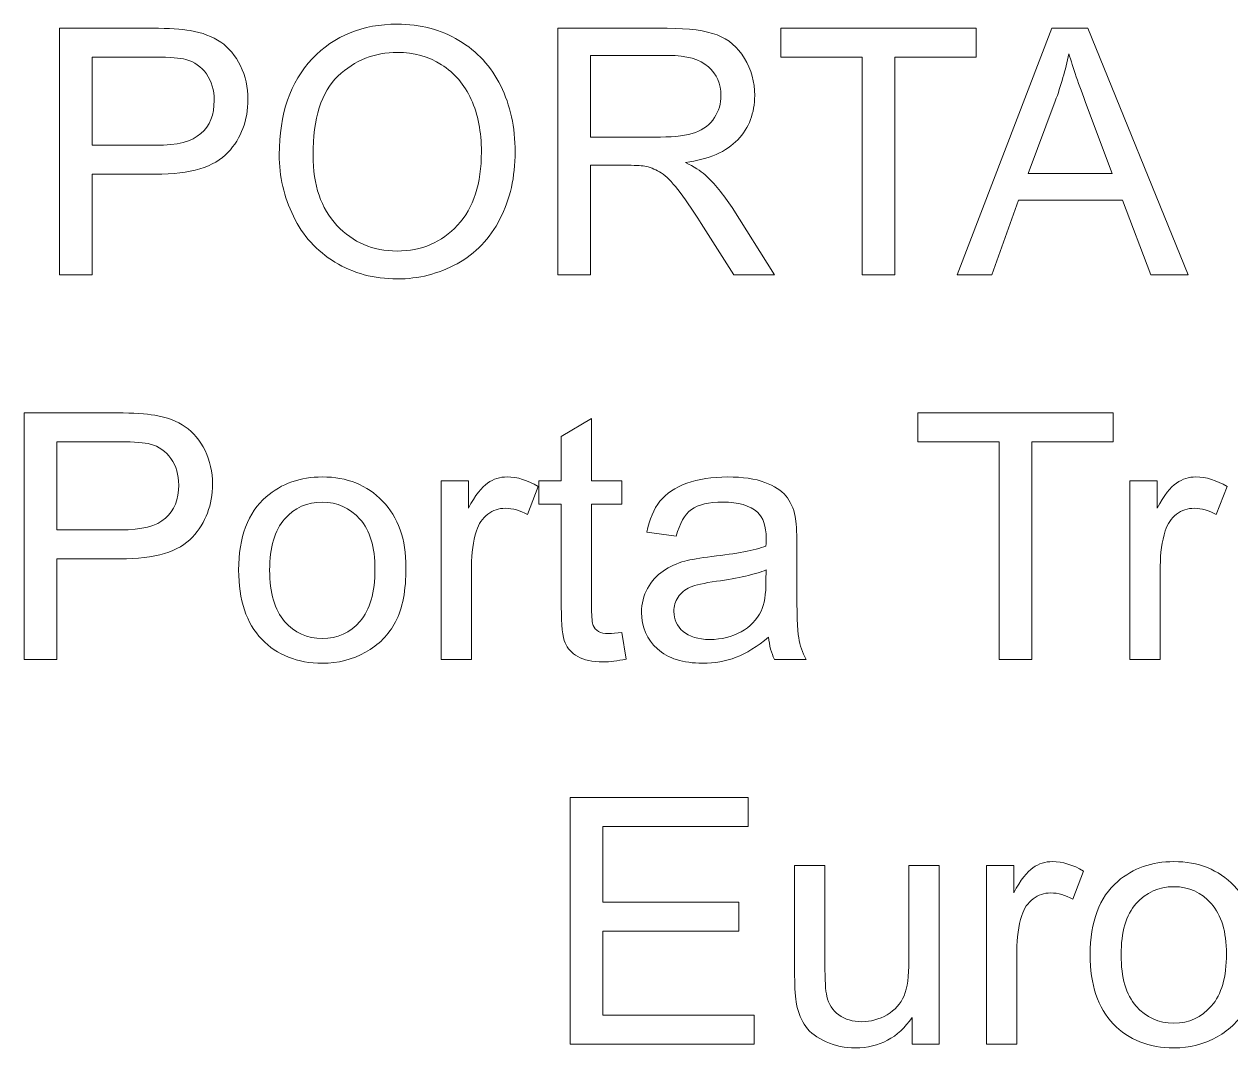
# Model space of a CAD drawing. Header units: millimetres. Extents: x -1282 to 711, y -1253 to 1504.
# Drawn here: x -366.6 to -157, y 1125.5 to 1303.3 of the extents above; entities that cross this region are included whole.
import ezdxf

# ---------------------------------------------------------------- set-up
doc = ezdxf.new("R2010")
doc.units = ezdxf.units.MM
doc.header["$MEASUREMENT"] = 0
doc.layers.add('Livello 1', color=7, linetype='Continuous')

msp = doc.modelspace()

# ---------------------------------------------------------------- linework, layer by layer
at = {"layer": 'Livello 1', "color": 2, "lineweight": 9}
for points, knots in [([(-360.4263, 1259.7649), (-360.4263, 1259.7649), (-360.4263, 1302.5845), (-360.4263, 1302.5845), (-360.4263, 1302.5845), (-360.4263, 1302.5845), (-344.2593, 1302.5845), (-344.2593, 1302.5845), (-344.2593, 1302.5845), (-341.4186, 1302.5845), (-339.2458, 1302.4449), (-337.7407, 1302.1758), (-337.7407, 1302.1758), (-335.6376, 1301.827), (-333.8734, 1301.1592), (-332.448, 1300.1824), (-332.448, 1300.1824), (-331.0227, 1299.1956), (-329.8765, 1297.8201), (-329.0093, 1296.0559), (-329.0093, 1296.0559), (-328.1422, 1294.2917), (-327.7136, 1292.3481), (-327.7136, 1290.225), (-327.7136, 1290.225), (-327.7136, 1286.5969), (-328.8698, 1283.517), (-331.1922, 1281.0053), (-331.1922, 1281.0053), (-333.5046, 1278.4835), (-337.7008, 1277.2276), (-343.7609, 1277.2276), (-343.7609, 1277.2276), (-343.7609, 1277.2276), (-354.7449, 1277.2276), (-354.7449, 1277.2276), (-354.7449, 1277.2276), (-354.7449, 1277.2276), (-354.7449, 1259.7649), (-354.7449, 1259.7649), (-354.7449, 1259.7649), (-354.7449, 1259.7649), (-360.4263, 1259.7649), (-360.4263, 1259.7649)], [0, 0, 0, 0, 0.083333333, 0.083333333, 0.083333333, 0.083333333, 0.166666667, 0.166666667, 0.166666667, 0.166666667, 0.25, 0.25, 0.25, 0.25, 0.333333333, 0.333333333, 0.333333333, 0.333333333, 0.416666667, 0.416666667, 0.416666667, 0.416666667, 0.5, 0.5, 0.5, 0.5, 0.583333333, 0.583333333, 0.583333333, 0.583333333, 0.666666667, 0.666666667, 0.666666667, 0.666666667, 0.75, 0.75, 0.75, 0.75, 0.833333333, 0.833333333, 0.833333333, 0.833333333, 1, 1, 1, 1]), ([(-322.2714, 1280.6066), (-322.2714, 1287.7033), (-320.3577, 1293.2651), (-316.5402, 1297.2819), (-316.5402, 1297.2819), (-312.7227, 1301.2987), (-307.7989, 1303.3021), (-301.7587, 1303.3021), (-301.7587, 1303.3021), (-297.8017, 1303.3021), (-294.2433, 1302.3552), (-291.0637, 1300.4714), (-291.0637, 1300.4714), (-287.8941, 1298.5876), (-285.4721, 1295.9562), (-283.8075, 1292.5773), (-283.8075, 1292.5773), (-282.143, 1289.2084), (-281.3057, 1285.3809), (-281.3057, 1281.1049), (-281.3057, 1281.1049), (-281.3057, 1276.7691), (-282.1829, 1272.8819), (-283.9371, 1269.4631), (-283.9371, 1269.4631), (-285.6914, 1266.0343), (-288.1732, 1263.4428), (-291.3827, 1261.6886), (-291.3827, 1261.6886), (-294.6021, 1259.9244), (-298.0708, 1259.0473), (-301.7886, 1259.0473), (-301.7886, 1259.0473), (-305.8253, 1259.0473), (-309.4235, 1260.0241), (-312.6031, 1261.9677), (-312.6031, 1261.9677), (-315.7727, 1263.9113), (-318.1848, 1266.5626), (-319.8195, 1269.9316), (-319.8195, 1269.9316), (-321.4541, 1273.2905), (-322.2714, 1276.8489), (-322.2714, 1280.6066)], [0, 0, 0, 0, 0.083333333, 0.083333333, 0.083333333, 0.083333333, 0.166666667, 0.166666667, 0.166666667, 0.166666667, 0.25, 0.25, 0.25, 0.25, 0.333333333, 0.333333333, 0.333333333, 0.333333333, 0.416666667, 0.416666667, 0.416666667, 0.416666667, 0.5, 0.5, 0.5, 0.5, 0.583333333, 0.583333333, 0.583333333, 0.583333333, 0.666666667, 0.666666667, 0.666666667, 0.666666667, 0.75, 0.75, 0.75, 0.75, 0.833333333, 0.833333333, 0.833333333, 0.833333333, 1, 1, 1, 1]), ([(-273.9, 1259.7649), (-273.9, 1259.7649), (-273.9, 1302.5845), (-273.9, 1302.5845), (-273.9, 1302.5845), (-273.9, 1302.5845), (-254.9222, 1302.5845), (-254.9222, 1302.5845), (-254.9222, 1302.5845), (-251.1047, 1302.5845), (-248.2043, 1302.1958), (-246.2208, 1301.4283), (-246.2208, 1301.4283), (-244.2373, 1300.6608), (-242.6525, 1299.3052), (-241.4663, 1297.3616), (-241.4663, 1297.3616), (-240.2802, 1295.418), (-239.6922, 1293.2651), (-239.6922, 1290.9128), (-239.6922, 1290.9128), (-239.6922, 1287.8727), (-240.6789, 1285.3111), (-242.6425, 1283.228), (-242.6425, 1283.228), (-244.606, 1281.1448), (-247.6361, 1279.8291), (-251.7426, 1279.261), (-251.7426, 1279.261), (-250.2376, 1278.5433), (-249.1013, 1277.8257), (-248.3239, 1277.128), (-248.3239, 1277.128), (-246.6693, 1275.6129), (-245.1044, 1273.7092), (-243.6392, 1271.4267), (-243.6392, 1271.4267), (-243.6392, 1271.4267), (-236.2335, 1259.7649), (-236.2335, 1259.7649), (-236.2335, 1259.7649), (-236.2335, 1259.7649), (-243.3103, 1259.7649), (-243.3103, 1259.7649), (-243.3103, 1259.7649), (-243.3103, 1259.7649), (-248.9717, 1268.6757), (-248.9717, 1268.6757), (-248.9717, 1268.6757), (-250.6163, 1271.2572), (-251.9819, 1273.2208), (-253.0484, 1274.5863), (-253.0484, 1274.5863), (-254.1248, 1275.9518), (-255.0817, 1276.8987), (-255.9289, 1277.4469), (-255.9289, 1277.4469), (-256.7662, 1277.9852), (-257.6333, 1278.3639), (-258.5105, 1278.5832), (-258.5105, 1278.5832), (-259.1484, 1278.7128), (-260.1949, 1278.7825), (-261.6601, 1278.7825), (-261.6601, 1278.7825), (-261.6601, 1278.7825), (-268.2186, 1278.7825), (-268.2186, 1278.7825), (-268.2186, 1278.7825), (-268.2186, 1278.7825), (-268.2186, 1259.7649), (-268.2186, 1259.7649), (-268.2186, 1259.7649), (-268.2186, 1259.7649), (-273.9, 1259.7649), (-273.9, 1259.7649)], [0, 0, 0, 0, 0.05, 0.05, 0.05, 0.05, 0.1, 0.1, 0.1, 0.1, 0.15, 0.15, 0.15, 0.15, 0.2, 0.2, 0.2, 0.2, 0.25, 0.25, 0.25, 0.25, 0.3, 0.3, 0.3, 0.3, 0.35, 0.35, 0.35, 0.35, 0.4, 0.4, 0.4, 0.4, 0.45, 0.45, 0.45, 0.45, 0.5, 0.5, 0.5, 0.5, 0.55, 0.55, 0.55, 0.55, 0.6, 0.6, 0.6, 0.6, 0.65, 0.65, 0.65, 0.65, 0.7, 0.7, 0.7, 0.7, 0.75, 0.75, 0.75, 0.75, 0.8, 0.8, 0.8, 0.8, 0.85, 0.85, 0.85, 0.85, 0.9, 0.9, 0.9, 0.9, 1, 1, 1, 1]), ([(-221.0234, 1259.7649), (-221.0234, 1259.7649), (-221.0234, 1297.561), (-221.0234, 1297.561), (-221.0234, 1297.561), (-221.0234, 1297.561), (-235.1371, 1297.561), (-235.1371, 1297.561), (-235.1371, 1297.561), (-235.1371, 1297.561), (-235.1371, 1302.5845), (-235.1371, 1302.5845), (-235.1371, 1302.5845), (-235.1371, 1302.5845), (-201.2283, 1302.5845), (-201.2283, 1302.5845), (-201.2283, 1302.5845), (-201.2283, 1302.5845), (-201.2283, 1297.561), (-201.2283, 1297.561), (-201.2283, 1297.561), (-201.2283, 1297.561), (-215.342, 1297.561), (-215.342, 1297.561), (-215.342, 1297.561), (-215.342, 1297.561), (-215.342, 1259.7649), (-215.342, 1259.7649), (-215.342, 1259.7649), (-215.342, 1259.7649), (-221.0234, 1259.7649), (-221.0234, 1259.7649)], [0, 0, 0, 0, 0.111111111, 0.111111111, 0.111111111, 0.111111111, 0.222222222, 0.222222222, 0.222222222, 0.222222222, 0.333333333, 0.333333333, 0.333333333, 0.333333333, 0.444444444, 0.444444444, 0.444444444, 0.444444444, 0.555555556, 0.555555556, 0.555555556, 0.555555556, 0.666666667, 0.666666667, 0.666666667, 0.666666667, 0.777777778, 0.777777778, 0.777777778, 0.777777778, 1, 1, 1, 1]), ([(-204.5076, 1259.7649), (-204.5076, 1259.7649), (-188.0815, 1302.5845), (-188.0815, 1302.5845), (-188.0815, 1302.5845), (-188.0815, 1302.5845), (-181.8519, 1302.5845), (-181.8519, 1302.5845), (-181.8519, 1302.5845), (-181.8519, 1302.5845), (-164.4191, 1259.7649), (-164.4191, 1259.7649), (-164.4191, 1259.7649), (-164.4191, 1259.7649), (-170.8679, 1259.7649), (-170.8679, 1259.7649), (-170.8679, 1259.7649), (-170.8679, 1259.7649), (-175.8217, 1272.7423), (-175.8217, 1272.7423), (-175.8217, 1272.7423), (-175.8217, 1272.7423), (-193.8525, 1272.7423), (-193.8525, 1272.7423), (-193.8525, 1272.7423), (-193.8525, 1272.7423), (-198.4973, 1259.7649), (-198.4973, 1259.7649), (-198.4973, 1259.7649), (-198.4973, 1259.7649), (-204.5076, 1259.7649), (-204.5076, 1259.7649)], [0, 0, 0, 0, 0.111111111, 0.111111111, 0.111111111, 0.111111111, 0.222222222, 0.222222222, 0.222222222, 0.222222222, 0.333333333, 0.333333333, 0.333333333, 0.333333333, 0.444444444, 0.444444444, 0.444444444, 0.444444444, 0.555555556, 0.555555556, 0.555555556, 0.555555556, 0.666666667, 0.666666667, 0.666666667, 0.666666667, 0.777777778, 0.777777778, 0.777777778, 0.777777778, 1, 1, 1, 1]), ([(-354.7449, 1282.2512), (-354.7449, 1282.2512), (-343.6812, 1282.2512), (-343.6812, 1282.2512), (-343.6812, 1282.2512), (-340.0132, 1282.2512), (-337.4217, 1282.9289), (-335.8768, 1284.2945), (-335.8768, 1284.2945), (-334.3418, 1285.66), (-333.5743, 1287.5737), (-333.5743, 1290.0556), (-333.5743, 1290.0556), (-333.5743, 1291.8397), (-334.0229, 1293.3747), (-334.9299, 1294.6505), (-334.9299, 1294.6505), (-335.8369, 1295.9263), (-337.033, 1296.7735), (-338.5082, 1297.1822), (-338.5082, 1297.1822), (-339.465, 1297.4314), (-341.2292, 1297.561), (-343.7908, 1297.561), (-343.7908, 1297.561), (-343.7908, 1297.561), (-354.7449, 1297.561), (-354.7449, 1297.561), (-354.7449, 1297.561), (-354.7449, 1297.561), (-354.7449, 1282.2512), (-354.7449, 1282.2512)], [0, 0, 0, 0, 0.111111111, 0.111111111, 0.111111111, 0.111111111, 0.222222222, 0.222222222, 0.222222222, 0.222222222, 0.333333333, 0.333333333, 0.333333333, 0.333333333, 0.444444444, 0.444444444, 0.444444444, 0.444444444, 0.555555556, 0.555555556, 0.555555556, 0.555555556, 0.666666667, 0.666666667, 0.666666667, 0.666666667, 0.777777778, 0.777777778, 0.777777778, 0.777777778, 1, 1, 1, 1]), ([(-316.4106, 1280.5069), (-316.4106, 1275.3538), (-315.0252, 1271.2971), (-312.2543, 1268.3368), (-312.2543, 1268.3368), (-309.4833, 1265.3765), (-306.0048, 1263.8914), (-301.8185, 1263.8914), (-301.8185, 1263.8914), (-297.5525, 1263.8914), (-294.0539, 1265.3865), (-291.293, 1268.3767), (-291.293, 1268.3767), (-288.542, 1271.3669), (-287.1665, 1275.6129), (-287.1665, 1281.1149), (-287.1665, 1281.1149), (-287.1665, 1284.5935), (-287.7546, 1287.6335), (-288.9307, 1290.225), (-288.9307, 1290.225), (-290.1069, 1292.8165), (-291.8312, 1294.8299), (-294.0938, 1296.2552), (-294.0938, 1296.2552), (-296.3664, 1297.6806), (-298.908, 1298.3982), (-301.7288, 1298.3982), (-301.7288, 1298.3982), (-305.7356, 1298.3982), (-309.1843, 1297.0227), (-312.0748, 1294.2717), (-312.0748, 1294.2717), (-314.9654, 1291.5208), (-316.4106, 1286.9358), (-316.4106, 1280.5069)], [0, 0, 0, 0, 0.1, 0.1, 0.1, 0.1, 0.2, 0.2, 0.2, 0.2, 0.3, 0.3, 0.3, 0.3, 0.4, 0.4, 0.4, 0.4, 0.5, 0.5, 0.5, 0.5, 0.6, 0.6, 0.6, 0.6, 0.7, 0.7, 0.7, 0.7, 0.8, 0.8, 0.8, 0.8, 1, 1, 1, 1]), ([(-268.2186, 1283.6865), (-268.2186, 1283.6865), (-256.0585, 1283.6865), (-256.0585, 1283.6865), (-256.0585, 1283.6865), (-253.467, 1283.6865), (-251.4536, 1283.9556), (-249.9984, 1284.4938), (-249.9984, 1284.4938), (-248.5431, 1285.0221), (-247.4368, 1285.8793), (-246.6892, 1287.0654), (-246.6892, 1287.0654), (-245.9317, 1288.2415), (-245.5529, 1289.5173), (-245.5529, 1290.9028), (-245.5529, 1290.9028), (-245.5529, 1292.9262), (-246.2806, 1294.6007), (-247.7458, 1295.9064), (-247.7458, 1295.9064), (-249.2109, 1297.2121), (-251.5234, 1297.86), (-254.683, 1297.86), (-254.683, 1297.86), (-254.683, 1297.86), (-268.2186, 1297.86), (-268.2186, 1297.86), (-268.2186, 1297.86), (-268.2186, 1297.86), (-268.2186, 1283.6865), (-268.2186, 1283.6865)], [0, 0, 0, 0, 0.111111111, 0.111111111, 0.111111111, 0.111111111, 0.222222222, 0.222222222, 0.222222222, 0.222222222, 0.333333333, 0.333333333, 0.333333333, 0.333333333, 0.444444444, 0.444444444, 0.444444444, 0.444444444, 0.555555556, 0.555555556, 0.555555556, 0.555555556, 0.666666667, 0.666666667, 0.666666667, 0.666666667, 0.777777778, 0.777777778, 0.777777778, 0.777777778, 1, 1, 1, 1]), ([(-192.188, 1277.3472), (-192.188, 1277.3472), (-177.5959, 1277.3472), (-177.5959, 1277.3472), (-177.5959, 1277.3472), (-177.5959, 1277.3472), (-182.0612, 1289.2183), (-182.0612, 1289.2183), (-182.0612, 1289.2183), (-183.4068, 1292.8265), (-184.4235, 1295.8067), (-185.1311, 1298.159), (-185.1311, 1298.159), (-185.7192, 1295.3682), (-186.5066, 1292.6271), (-187.4934, 1289.916), (-187.4934, 1289.916), (-187.4934, 1289.916), (-192.188, 1277.3472), (-192.188, 1277.3472)], [0, 0, 0, 0, 0.166666667, 0.166666667, 0.166666667, 0.166666667, 0.333333333, 0.333333333, 0.333333333, 0.333333333, 0.5, 0.5, 0.5, 0.5, 0.666666667, 0.666666667, 0.666666667, 0.666666667, 1, 1, 1, 1]), ([(-366.586, 1192.9539), (-366.586, 1192.9539), (-366.586, 1235.7735), (-366.586, 1235.7735), (-366.586, 1235.7735), (-366.586, 1235.7735), (-350.419, 1235.7735), (-350.419, 1235.7735), (-350.419, 1235.7735), (-347.5783, 1235.7735), (-345.4055, 1235.6339), (-343.9004, 1235.3648), (-343.9004, 1235.3648), (-341.7973, 1235.016), (-340.0331, 1234.3482), (-338.6077, 1233.3714), (-338.6077, 1233.3714), (-337.1824, 1232.3846), (-336.0362, 1231.0091), (-335.169, 1229.2449), (-335.169, 1229.2449), (-334.3019, 1227.4807), (-333.8733, 1225.5371), (-333.8733, 1223.414), (-333.8733, 1223.414), (-333.8733, 1219.7859), (-335.0295, 1216.706), (-337.3519, 1214.1943), (-337.3519, 1214.1943), (-339.6643, 1211.6725), (-343.8605, 1210.4166), (-349.9206, 1210.4166), (-349.9206, 1210.4166), (-349.9206, 1210.4166), (-360.9046, 1210.4166), (-360.9046, 1210.4166), (-360.9046, 1210.4166), (-360.9046, 1210.4166), (-360.9046, 1192.9539), (-360.9046, 1192.9539), (-360.9046, 1192.9539), (-360.9046, 1192.9539), (-366.586, 1192.9539), (-366.586, 1192.9539)], [0, 0, 0, 0, 0.083333333, 0.083333333, 0.083333333, 0.083333333, 0.166666667, 0.166666667, 0.166666667, 0.166666667, 0.25, 0.25, 0.25, 0.25, 0.333333333, 0.333333333, 0.333333333, 0.333333333, 0.416666667, 0.416666667, 0.416666667, 0.416666667, 0.5, 0.5, 0.5, 0.5, 0.583333333, 0.583333333, 0.583333333, 0.583333333, 0.666666667, 0.666666667, 0.666666667, 0.666666667, 0.75, 0.75, 0.75, 0.75, 0.833333333, 0.833333333, 0.833333333, 0.833333333, 1, 1, 1, 1]), ([(-262.7565, 1197.6485), (-262.7565, 1197.6485), (-262.0389, 1193.0037), (-262.0389, 1193.0037), (-262.0389, 1193.0037), (-263.514, 1192.6947), (-264.8397, 1192.5353), (-265.9959, 1192.5353), (-265.9959, 1192.5353), (-267.8996, 1192.5353), (-269.3748, 1192.8343), (-270.4313, 1193.4423), (-270.4313, 1193.4423), (-271.4779, 1194.0503), (-272.2155, 1194.8377), (-272.6441, 1195.8245), (-272.6441, 1195.8245), (-273.0727, 1196.8113), (-273.282, 1198.8845), (-273.282, 1202.0441), (-273.282, 1202.0441), (-273.282, 1202.0441), (-273.282, 1219.9255), (-273.282, 1219.9255), (-273.282, 1219.9255), (-273.282, 1219.9255), (-277.1692, 1219.9255), (-277.1692, 1219.9255), (-277.1692, 1219.9255), (-277.1692, 1219.9255), (-277.1692, 1223.9921), (-277.1692, 1223.9921), (-277.1692, 1223.9921), (-277.1692, 1223.9921), (-273.282, 1223.9921), (-273.282, 1223.9921), (-273.282, 1223.9921), (-273.282, 1223.9921), (-273.282, 1231.667), (-273.282, 1231.667), (-273.282, 1231.667), (-273.282, 1231.667), (-268.0192, 1234.8266), (-268.0192, 1234.8266), (-268.0192, 1234.8266), (-268.0192, 1234.8266), (-268.0192, 1223.9921), (-268.0192, 1223.9921), (-268.0192, 1223.9921), (-268.0192, 1223.9921), (-262.7565, 1223.9921), (-262.7565, 1223.9921), (-262.7565, 1223.9921), (-262.7565, 1223.9921), (-262.7565, 1219.9255), (-262.7565, 1219.9255), (-262.7565, 1219.9255), (-262.7565, 1219.9255), (-268.0192, 1219.9255), (-268.0192, 1219.9255), (-268.0192, 1219.9255), (-268.0192, 1219.9255), (-268.0192, 1201.7451), (-268.0192, 1201.7451), (-268.0192, 1201.7451), (-268.0192, 1200.24), (-267.9295, 1199.2732), (-267.7402, 1198.8446), (-267.7402, 1198.8446), (-267.5607, 1198.416), (-267.2617, 1198.0771), (-266.8431, 1197.818), (-266.8431, 1197.818), (-266.4245, 1197.5688), (-265.8264, 1197.4392), (-265.049, 1197.4392), (-265.049, 1197.4392), (-264.4709, 1197.4392), (-263.7034, 1197.509), (-262.7565, 1197.6485)], [0, 0, 0, 0, 0.047619048, 0.047619048, 0.047619048, 0.047619048, 0.095238095, 0.095238095, 0.095238095, 0.095238095, 0.142857143, 0.142857143, 0.142857143, 0.142857143, 0.19047619, 0.19047619, 0.19047619, 0.19047619, 0.238095238, 0.238095238, 0.238095238, 0.238095238, 0.285714286, 0.285714286, 0.285714286, 0.285714286, 0.333333333, 0.333333333, 0.333333333, 0.333333333, 0.380952381, 0.380952381, 0.380952381, 0.380952381, 0.428571429, 0.428571429, 0.428571429, 0.428571429, 0.476190476, 0.476190476, 0.476190476, 0.476190476, 0.523809524, 0.523809524, 0.523809524, 0.523809524, 0.571428571, 0.571428571, 0.571428571, 0.571428571, 0.619047619, 0.619047619, 0.619047619, 0.619047619, 0.666666667, 0.666666667, 0.666666667, 0.666666667, 0.714285714, 0.714285714, 0.714285714, 0.714285714, 0.761904762, 0.761904762, 0.761904762, 0.761904762, 0.80952381, 0.80952381, 0.80952381, 0.80952381, 0.857142857, 0.857142857, 0.857142857, 0.857142857, 0.904761905, 0.904761905, 0.904761905, 0.904761905, 1, 1, 1, 1]), ([(-197.2215, 1192.9539), (-197.2215, 1192.9539), (-197.2215, 1230.75), (-197.2215, 1230.75), (-197.2215, 1230.75), (-197.2215, 1230.75), (-211.3352, 1230.75), (-211.3352, 1230.75), (-211.3352, 1230.75), (-211.3352, 1230.75), (-211.3352, 1235.7735), (-211.3352, 1235.7735), (-211.3352, 1235.7735), (-211.3352, 1235.7735), (-177.4264, 1235.7735), (-177.4264, 1235.7735), (-177.4264, 1235.7735), (-177.4264, 1235.7735), (-177.4264, 1230.75), (-177.4264, 1230.75), (-177.4264, 1230.75), (-177.4264, 1230.75), (-191.5401, 1230.75), (-191.5401, 1230.75), (-191.5401, 1230.75), (-191.5401, 1230.75), (-191.5401, 1192.9539), (-191.5401, 1192.9539), (-191.5401, 1192.9539), (-191.5401, 1192.9539), (-197.2215, 1192.9539), (-197.2215, 1192.9539)], [0, 0, 0, 0, 0.111111111, 0.111111111, 0.111111111, 0.111111111, 0.222222222, 0.222222222, 0.222222222, 0.222222222, 0.333333333, 0.333333333, 0.333333333, 0.333333333, 0.444444444, 0.444444444, 0.444444444, 0.444444444, 0.555555556, 0.555555556, 0.555555556, 0.555555556, 0.666666667, 0.666666667, 0.666666667, 0.666666667, 0.777777778, 0.777777778, 0.777777778, 0.777777778, 1, 1, 1, 1]), ([(-360.9046, 1215.4402), (-360.9046, 1215.4402), (-349.8409, 1215.4402), (-349.8409, 1215.4402), (-349.8409, 1215.4402), (-346.1729, 1215.4402), (-343.5814, 1216.1179), (-342.0365, 1217.4835), (-342.0365, 1217.4835), (-340.5015, 1218.849), (-339.734, 1220.7627), (-339.734, 1223.2446), (-339.734, 1223.2446), (-339.734, 1225.0287), (-340.1826, 1226.5637), (-341.0896, 1227.8395), (-341.0896, 1227.8395), (-341.9966, 1229.1153), (-343.1927, 1229.9625), (-344.6679, 1230.3712), (-344.6679, 1230.3712), (-345.6247, 1230.6204), (-347.3889, 1230.75), (-349.9505, 1230.75), (-349.9505, 1230.75), (-349.9505, 1230.75), (-360.9046, 1230.75), (-360.9046, 1230.75), (-360.9046, 1230.75), (-360.9046, 1230.75), (-360.9046, 1215.4402), (-360.9046, 1215.4402)], [0, 0, 0, 0, 0.111111111, 0.111111111, 0.111111111, 0.111111111, 0.222222222, 0.222222222, 0.222222222, 0.222222222, 0.333333333, 0.333333333, 0.333333333, 0.333333333, 0.444444444, 0.444444444, 0.444444444, 0.444444444, 0.555555556, 0.555555556, 0.555555556, 0.555555556, 0.666666667, 0.666666667, 0.666666667, 0.666666667, 0.777777778, 0.777777778, 0.777777778, 0.777777778, 1, 1, 1, 1]), ([(-329.3282, 1208.473), (-329.3282, 1214.2042), (-327.7334, 1218.4503), (-324.5339, 1221.2112), (-324.5339, 1221.2112), (-321.8726, 1223.5037), (-318.6133, 1224.65), (-314.7759, 1224.65), (-314.7759, 1224.65), (-310.5198, 1224.65), (-307.0313, 1223.2545), (-304.3202, 1220.4637), (-304.3202, 1220.4637), (-301.619, 1217.6828), (-300.2635, 1213.8255), (-300.2635, 1208.9116), (-300.2635, 1208.9116), (-300.2635, 1204.9246), (-300.8615, 1201.7949), (-302.0576, 1199.5124), (-302.0576, 1199.5124), (-303.2537, 1197.2299), (-304.998, 1195.4557), (-307.2904, 1194.1898), (-307.2904, 1194.1898), (-309.573, 1192.924), (-312.0747, 1192.2961), (-314.7759, 1192.2961), (-314.7759, 1192.2961), (-319.1216, 1192.2961), (-322.6301, 1193.6815), (-325.3113, 1196.4624), (-325.3113, 1196.4624), (-327.9926, 1199.2433), (-329.3282, 1203.2501), (-329.3282, 1208.473)], [0, 0, 0, 0, 0.1, 0.1, 0.1, 0.1, 0.2, 0.2, 0.2, 0.2, 0.3, 0.3, 0.3, 0.3, 0.4, 0.4, 0.4, 0.4, 0.5, 0.5, 0.5, 0.5, 0.6, 0.6, 0.6, 0.6, 0.7, 0.7, 0.7, 0.7, 0.8, 0.8, 0.8, 0.8, 1, 1, 1, 1]), ([(-294.1535, 1192.9539), (-294.1535, 1192.9539), (-294.1535, 1223.9921), (-294.1535, 1223.9921), (-294.1535, 1223.9921), (-294.1535, 1223.9921), (-289.429, 1223.9921), (-289.429, 1223.9921), (-289.429, 1223.9921), (-289.429, 1223.9921), (-289.429, 1219.2377), (-289.429, 1219.2377), (-289.429, 1219.2377), (-288.223, 1221.4405), (-287.1067, 1222.8957), (-286.08, 1223.5934), (-286.08, 1223.5934), (-285.0534, 1224.3011), (-283.9271, 1224.65), (-282.7011, 1224.65), (-282.7011, 1224.65), (-280.9269, 1224.65), (-279.1228, 1224.0918), (-277.2888, 1222.9854), (-277.2888, 1222.9854), (-277.2888, 1222.9854), (-279.1627, 1218.1313), (-279.1627, 1218.1313), (-279.1627, 1218.1313), (-280.4385, 1218.849), (-281.7143, 1219.2078), (-282.9902, 1219.2078), (-282.9902, 1219.2078), (-284.1364, 1219.2078), (-285.163, 1218.859), (-286.0701, 1218.1712), (-286.0701, 1218.1712), (-286.9771, 1217.4835), (-287.625, 1216.5266), (-288.0137, 1215.3006), (-288.0137, 1215.3006), (-288.6018, 1213.4367), (-288.8908, 1211.3934), (-288.8908, 1209.1707), (-288.8908, 1209.1707), (-288.8908, 1209.1707), (-288.8908, 1192.9539), (-288.8908, 1192.9539), (-288.8908, 1192.9539), (-288.8908, 1192.9539), (-294.1535, 1192.9539), (-294.1535, 1192.9539)], [0, 0, 0, 0, 0.071428571, 0.071428571, 0.071428571, 0.071428571, 0.142857143, 0.142857143, 0.142857143, 0.142857143, 0.214285714, 0.214285714, 0.214285714, 0.214285714, 0.285714286, 0.285714286, 0.285714286, 0.285714286, 0.357142857, 0.357142857, 0.357142857, 0.357142857, 0.428571429, 0.428571429, 0.428571429, 0.428571429, 0.5, 0.5, 0.5, 0.5, 0.571428571, 0.571428571, 0.571428571, 0.571428571, 0.642857143, 0.642857143, 0.642857143, 0.642857143, 0.714285714, 0.714285714, 0.714285714, 0.714285714, 0.785714286, 0.785714286, 0.785714286, 0.785714286, 0.857142857, 0.857142857, 0.857142857, 0.857142857, 1, 1, 1, 1]), ([(-237.29, 1196.8412), (-239.2436, 1195.1766), (-241.1274, 1194.0104), (-242.9315, 1193.3227), (-242.9315, 1193.3227), (-244.7356, 1192.6349), (-246.6693, 1192.2961), (-248.7425, 1192.2961), (-248.7425, 1192.2961), (-252.1513, 1192.2961), (-254.7727, 1193.1233), (-256.6067, 1194.7879), (-256.6067, 1194.7879), (-258.4407, 1196.4425), (-259.3577, 1198.5655), (-259.3577, 1201.147), (-259.3577, 1201.147), (-259.3577, 1202.6621), (-259.0088, 1204.0475), (-258.3211, 1205.3034), (-258.3211, 1205.3034), (-257.6233, 1206.5593), (-256.7163, 1207.556), (-255.6, 1208.3135), (-255.6, 1208.3135), (-254.4737, 1209.0711), (-253.2178, 1209.6492), (-251.8124, 1210.0379), (-251.8124, 1210.0379), (-250.7758, 1210.307), (-249.2109, 1210.5661), (-247.1278, 1210.8253), (-247.1278, 1210.8253), (-242.8817, 1211.3237), (-239.742, 1211.9317), (-237.7386, 1212.6294), (-237.7386, 1212.6294), (-237.7186, 1213.347), (-237.7086, 1213.8055), (-237.7086, 1213.9949), (-237.7086, 1213.9949), (-237.7086, 1216.1279), (-238.207, 1217.633), (-239.2037, 1218.5101), (-239.2037, 1218.5101), (-240.5493, 1219.6962), (-242.5528, 1220.2843), (-245.2041, 1220.2843), (-245.2041, 1220.2843), (-247.6859, 1220.2843), (-249.5199, 1219.8457), (-250.6961, 1218.9786), (-250.6961, 1218.9786), (-251.8822, 1218.1114), (-252.7493, 1216.5764), (-253.3175, 1214.3637), (-253.3175, 1214.3637), (-253.3175, 1214.3637), (-258.4606, 1215.0813), (-258.4606, 1215.0813), (-258.4606, 1215.0813), (-257.9921, 1217.2841), (-257.2247, 1219.0683), (-256.1482, 1220.4238), (-256.1482, 1220.4238), (-255.0717, 1221.7794), (-253.5168, 1222.816), (-251.4835, 1223.5536), (-251.4835, 1223.5536), (-249.4601, 1224.2812), (-247.0979, 1224.65), (-244.4266, 1224.65), (-244.4266, 1224.65), (-241.7753, 1224.65), (-239.6124, 1224.341), (-237.9479, 1223.713), (-237.9479, 1223.713), (-236.2933, 1223.0851), (-235.0673, 1222.3076), (-234.2899, 1221.3608), (-234.2899, 1221.3608), (-233.5124, 1220.4139), (-232.9642, 1219.2178), (-232.6453, 1217.7725), (-232.6453, 1217.7725), (-232.4758, 1216.8755), (-232.3861, 1215.2608), (-232.3861, 1212.9384), (-232.3861, 1212.9384), (-232.3861, 1212.9384), (-232.3861, 1205.9612), (-232.3861, 1205.9612), (-232.3861, 1205.9612), (-232.3861, 1201.0872), (-232.2765, 1198.0073), (-232.0572, 1196.7016), (-232.0572, 1196.7016), (-231.8479, 1195.3959), (-231.4093, 1194.15), (-230.7714, 1192.9539), (-230.7714, 1192.9539), (-230.7714, 1192.9539), (-236.2734, 1192.9539), (-236.2734, 1192.9539), (-236.2734, 1192.9539), (-236.8016, 1194.0603), (-237.1405, 1195.356), (-237.29, 1196.8412)], [0, 0, 0, 0, 0.035714286, 0.035714286, 0.035714286, 0.035714286, 0.071428571, 0.071428571, 0.071428571, 0.071428571, 0.107142857, 0.107142857, 0.107142857, 0.107142857, 0.142857143, 0.142857143, 0.142857143, 0.142857143, 0.178571429, 0.178571429, 0.178571429, 0.178571429, 0.214285714, 0.214285714, 0.214285714, 0.214285714, 0.25, 0.25, 0.25, 0.25, 0.285714286, 0.285714286, 0.285714286, 0.285714286, 0.321428571, 0.321428571, 0.321428571, 0.321428571, 0.357142857, 0.357142857, 0.357142857, 0.357142857, 0.392857143, 0.392857143, 0.392857143, 0.392857143, 0.428571429, 0.428571429, 0.428571429, 0.428571429, 0.464285714, 0.464285714, 0.464285714, 0.464285714, 0.5, 0.5, 0.5, 0.5, 0.535714286, 0.535714286, 0.535714286, 0.535714286, 0.571428571, 0.571428571, 0.571428571, 0.571428571, 0.607142857, 0.607142857, 0.607142857, 0.607142857, 0.642857143, 0.642857143, 0.642857143, 0.642857143, 0.678571429, 0.678571429, 0.678571429, 0.678571429, 0.714285714, 0.714285714, 0.714285714, 0.714285714, 0.75, 0.75, 0.75, 0.75, 0.785714286, 0.785714286, 0.785714286, 0.785714286, 0.821428571, 0.821428571, 0.821428571, 0.821428571, 0.857142857, 0.857142857, 0.857142857, 0.857142857, 0.892857143, 0.892857143, 0.892857143, 0.892857143, 0.928571429, 0.928571429, 0.928571429, 0.928571429, 1, 1, 1, 1]), ([(-174.5159, 1192.9539), (-174.5159, 1192.9539), (-174.5159, 1223.9921), (-174.5159, 1223.9921), (-174.5159, 1223.9921), (-174.5159, 1223.9921), (-169.7914, 1223.9921), (-169.7914, 1223.9921), (-169.7914, 1223.9921), (-169.7914, 1223.9921), (-169.7914, 1219.2377), (-169.7914, 1219.2377), (-169.7914, 1219.2377), (-168.5854, 1221.4405), (-167.4691, 1222.8957), (-166.4424, 1223.5934), (-166.4424, 1223.5934), (-165.4158, 1224.3011), (-164.2895, 1224.65), (-163.0635, 1224.65), (-163.0635, 1224.65), (-161.2893, 1224.65), (-159.4852, 1224.0918), (-157.6512, 1222.9854), (-157.6512, 1222.9854), (-157.6512, 1222.9854), (-159.5251, 1218.1313), (-159.5251, 1218.1313), (-159.5251, 1218.1313), (-160.8009, 1218.849), (-162.0767, 1219.2078), (-163.3526, 1219.2078), (-163.3526, 1219.2078), (-164.4988, 1219.2078), (-165.5254, 1218.859), (-166.4325, 1218.1712), (-166.4325, 1218.1712), (-167.3395, 1217.4835), (-167.9874, 1216.5266), (-168.3761, 1215.3006), (-168.3761, 1215.3006), (-168.9642, 1213.4367), (-169.2532, 1211.3934), (-169.2532, 1209.1707), (-169.2532, 1209.1707), (-169.2532, 1209.1707), (-169.2532, 1192.9539), (-169.2532, 1192.9539), (-169.2532, 1192.9539), (-169.2532, 1192.9539), (-174.5159, 1192.9539), (-174.5159, 1192.9539)], [0, 0, 0, 0, 0.071428571, 0.071428571, 0.071428571, 0.071428571, 0.142857143, 0.142857143, 0.142857143, 0.142857143, 0.214285714, 0.214285714, 0.214285714, 0.214285714, 0.285714286, 0.285714286, 0.285714286, 0.285714286, 0.357142857, 0.357142857, 0.357142857, 0.357142857, 0.428571429, 0.428571429, 0.428571429, 0.428571429, 0.5, 0.5, 0.5, 0.5, 0.571428571, 0.571428571, 0.571428571, 0.571428571, 0.642857143, 0.642857143, 0.642857143, 0.642857143, 0.714285714, 0.714285714, 0.714285714, 0.714285714, 0.785714286, 0.785714286, 0.785714286, 0.785714286, 0.857142857, 0.857142857, 0.857142857, 0.857142857, 1, 1, 1, 1]), ([(-323.9458, 1208.463), (-323.9458, 1204.4961), (-323.0787, 1201.5258), (-321.3444, 1199.5622), (-321.3444, 1199.5622), (-319.6001, 1197.5887), (-317.4172, 1196.6019), (-314.7759, 1196.6019), (-314.7759, 1196.6019), (-312.1645, 1196.6019), (-309.9916, 1197.5887), (-308.2473, 1199.5722), (-308.2473, 1199.5722), (-306.513, 1201.5557), (-305.6458, 1204.5758), (-305.6458, 1208.6325), (-305.6458, 1208.6325), (-305.6458, 1212.4599), (-306.523, 1215.3604), (-308.2672, 1217.324), (-308.2672, 1217.324), (-310.0115, 1219.2975), (-312.1844, 1220.2843), (-314.7759, 1220.2843), (-314.7759, 1220.2843), (-317.4172, 1220.2843), (-319.6001, 1219.3075), (-321.3444, 1217.3439), (-321.3444, 1217.3439), (-323.0787, 1215.3804), (-323.9458, 1212.4201), (-323.9458, 1208.463)], [0, 0, 0, 0, 0.111111111, 0.111111111, 0.111111111, 0.111111111, 0.222222222, 0.222222222, 0.222222222, 0.222222222, 0.333333333, 0.333333333, 0.333333333, 0.333333333, 0.444444444, 0.444444444, 0.444444444, 0.444444444, 0.555555556, 0.555555556, 0.555555556, 0.555555556, 0.666666667, 0.666666667, 0.666666667, 0.666666667, 0.777777778, 0.777777778, 0.777777778, 0.777777778, 1, 1, 1, 1]), ([(-237.7086, 1208.5029), (-239.6224, 1207.7255), (-242.493, 1207.0676), (-246.3204, 1206.5294), (-246.3204, 1206.5294), (-248.4933, 1206.2204), (-250.0283, 1205.8715), (-250.9253, 1205.4828), (-250.9253, 1205.4828), (-251.8224, 1205.0941), (-252.5101, 1204.526), (-252.9985, 1203.7884), (-252.9985, 1203.7884), (-253.4869, 1203.0408), (-253.7361, 1202.2135), (-253.7361, 1201.2965), (-253.7361, 1201.2965), (-253.7361, 1199.9111), (-253.2078, 1198.7449), (-252.1413, 1197.818), (-252.1413, 1197.818), (-251.0748, 1196.891), (-249.5199, 1196.4225), (-247.4766, 1196.4225), (-247.4766, 1196.4225), (-245.4533, 1196.4225), (-243.6492, 1196.8611), (-242.0644, 1197.7482), (-242.0644, 1197.7482), (-240.4895, 1198.6253), (-239.3234, 1199.8313), (-238.5858, 1201.3563), (-238.5858, 1201.3563), (-238.0176, 1202.5425), (-237.7386, 1204.2867), (-237.7386, 1206.5892), (-237.7386, 1206.5892), (-237.7386, 1206.5892), (-237.7086, 1208.5029), (-237.7086, 1208.5029)], [0, 0, 0, 0, 0.090909091, 0.090909091, 0.090909091, 0.090909091, 0.181818182, 0.181818182, 0.181818182, 0.181818182, 0.272727273, 0.272727273, 0.272727273, 0.272727273, 0.363636364, 0.363636364, 0.363636364, 0.363636364, 0.454545455, 0.454545455, 0.454545455, 0.454545455, 0.545454545, 0.545454545, 0.545454545, 0.545454545, 0.636363636, 0.636363636, 0.636363636, 0.636363636, 0.727272727, 0.727272727, 0.727272727, 0.727272727, 0.818181818, 0.818181818, 0.818181818, 0.818181818, 1, 1, 1, 1]), ([(-271.7521, 1126.1429), (-271.7521, 1126.1429), (-271.7521, 1168.9625), (-271.7521, 1168.9625), (-271.7521, 1168.9625), (-271.7521, 1168.9625), (-240.8335, 1168.9625), (-240.8335, 1168.9625), (-240.8335, 1168.9625), (-240.8335, 1168.9625), (-240.8335, 1163.939), (-240.8335, 1163.939), (-240.8335, 1163.939), (-240.8335, 1163.939), (-266.0707, 1163.939), (-266.0707, 1163.939), (-266.0707, 1163.939), (-266.0707, 1163.939), (-266.0707, 1150.7821), (-266.0707, 1150.7821), (-266.0707, 1150.7821), (-266.0707, 1150.7821), (-242.4482, 1150.7821), (-242.4482, 1150.7821), (-242.4482, 1150.7821), (-242.4482, 1150.7821), (-242.4482, 1145.7586), (-242.4482, 1145.7586), (-242.4482, 1145.7586), (-242.4482, 1145.7586), (-266.0707, 1145.7586), (-266.0707, 1145.7586), (-266.0707, 1145.7586), (-266.0707, 1145.7586), (-266.0707, 1131.1664), (-266.0707, 1131.1664), (-266.0707, 1131.1664), (-266.0707, 1131.1664), (-239.8168, 1131.1664), (-239.8168, 1131.1664), (-239.8168, 1131.1664), (-239.8168, 1131.1664), (-239.8168, 1126.1429), (-239.8168, 1126.1429), (-239.8168, 1126.1429), (-239.8168, 1126.1429), (-271.7521, 1126.1429), (-271.7521, 1126.1429)], [0, 0, 0, 0, 0.076923077, 0.076923077, 0.076923077, 0.076923077, 0.153846154, 0.153846154, 0.153846154, 0.153846154, 0.230769231, 0.230769231, 0.230769231, 0.230769231, 0.307692308, 0.307692308, 0.307692308, 0.307692308, 0.384615385, 0.384615385, 0.384615385, 0.384615385, 0.461538462, 0.461538462, 0.461538462, 0.461538462, 0.538461538, 0.538461538, 0.538461538, 0.538461538, 0.615384615, 0.615384615, 0.615384615, 0.615384615, 0.692307692, 0.692307692, 0.692307692, 0.692307692, 0.769230769, 0.769230769, 0.769230769, 0.769230769, 0.846153846, 0.846153846, 0.846153846, 0.846153846, 1, 1, 1, 1]), ([(-212.3668, 1126.1429), (-212.3668, 1126.1429), (-212.3668, 1130.7578), (-212.3668, 1130.7578), (-212.3668, 1130.7578), (-214.7789, 1127.2393), (-218.0482, 1125.4851), (-222.1846, 1125.4851), (-222.1846, 1125.4851), (-224.0086, 1125.4851), (-225.7131, 1125.8339), (-227.2979, 1126.5316), (-227.2979, 1126.5316), (-228.8827, 1127.2393), (-230.0588, 1128.1164), (-230.8263, 1129.173), (-230.8263, 1129.173), (-231.5938, 1130.2395), (-232.132, 1131.5352), (-232.441, 1133.0702), (-232.441, 1133.0702), (-232.6503, 1134.1068), (-232.76, 1135.7414), (-232.76, 1137.9741), (-232.76, 1137.9741), (-232.76, 1137.9741), (-232.76, 1157.1811), (-232.76, 1157.1811), (-232.76, 1157.1811), (-232.76, 1157.1811), (-227.4972, 1157.1811), (-227.4972, 1157.1811), (-227.4972, 1157.1811), (-227.4972, 1157.1811), (-227.4972, 1140.0074), (-227.4972, 1140.0074), (-227.4972, 1140.0074), (-227.4972, 1137.2664), (-227.3876, 1135.4125), (-227.1783, 1134.4656), (-227.1783, 1134.4656), (-226.8493, 1133.0802), (-226.1516, 1132.0037), (-225.0751, 1131.2163), (-225.0751, 1131.2163), (-224.0086, 1130.4288), (-222.693, 1130.0302), (-221.1181, 1130.0302), (-221.1181, 1130.0302), (-219.5433, 1130.0302), (-218.0681, 1130.4288), (-216.6926, 1131.2362), (-216.6926, 1131.2362), (-215.3171, 1132.0436), (-214.3403, 1133.1499), (-213.7622, 1134.5354), (-213.7622, 1134.5354), (-213.1941, 1135.9208), (-212.9051, 1137.9442), (-212.9051, 1140.5855), (-212.9051, 1140.5855), (-212.9051, 1140.5855), (-212.9051, 1157.1811), (-212.9051, 1157.1811), (-212.9051, 1157.1811), (-212.9051, 1157.1811), (-207.6423, 1157.1811), (-207.6423, 1157.1811), (-207.6423, 1157.1811), (-207.6423, 1157.1811), (-207.6423, 1126.1429), (-207.6423, 1126.1429), (-207.6423, 1126.1429), (-207.6423, 1126.1429), (-212.3668, 1126.1429), (-212.3668, 1126.1429)], [0, 0, 0, 0, 0.05, 0.05, 0.05, 0.05, 0.1, 0.1, 0.1, 0.1, 0.15, 0.15, 0.15, 0.15, 0.2, 0.2, 0.2, 0.2, 0.25, 0.25, 0.25, 0.25, 0.3, 0.3, 0.3, 0.3, 0.35, 0.35, 0.35, 0.35, 0.4, 0.4, 0.4, 0.4, 0.45, 0.45, 0.45, 0.45, 0.5, 0.5, 0.5, 0.5, 0.55, 0.55, 0.55, 0.55, 0.6, 0.6, 0.6, 0.6, 0.65, 0.65, 0.65, 0.65, 0.7, 0.7, 0.7, 0.7, 0.75, 0.75, 0.75, 0.75, 0.8, 0.8, 0.8, 0.8, 0.85, 0.85, 0.85, 0.85, 0.9, 0.9, 0.9, 0.9, 1, 1, 1, 1]), ([(-199.4392, 1126.1429), (-199.4392, 1126.1429), (-199.4392, 1157.1811), (-199.4392, 1157.1811), (-199.4392, 1157.1811), (-199.4392, 1157.1811), (-194.7147, 1157.1811), (-194.7147, 1157.1811), (-194.7147, 1157.1811), (-194.7147, 1157.1811), (-194.7147, 1152.4267), (-194.7147, 1152.4267), (-194.7147, 1152.4267), (-193.5087, 1154.6295), (-192.3924, 1156.0847), (-191.3657, 1156.7824), (-191.3657, 1156.7824), (-190.3391, 1157.4901), (-189.2128, 1157.839), (-187.9868, 1157.839), (-187.9868, 1157.839), (-186.2126, 1157.839), (-184.4085, 1157.2808), (-182.5745, 1156.1744), (-182.5745, 1156.1744), (-182.5745, 1156.1744), (-184.4484, 1151.3203), (-184.4484, 1151.3203), (-184.4484, 1151.3203), (-185.7242, 1152.038), (-187, 1152.3968), (-188.2759, 1152.3968), (-188.2759, 1152.3968), (-189.4221, 1152.3968), (-190.4487, 1152.048), (-191.3558, 1151.3602), (-191.3558, 1151.3602), (-192.2628, 1150.6725), (-192.9107, 1149.7156), (-193.2994, 1148.4896), (-193.2994, 1148.4896), (-193.8875, 1146.6257), (-194.1765, 1144.5824), (-194.1765, 1142.3597), (-194.1765, 1142.3597), (-194.1765, 1142.3597), (-194.1765, 1126.1429), (-194.1765, 1126.1429), (-194.1765, 1126.1429), (-194.1765, 1126.1429), (-199.4392, 1126.1429), (-199.4392, 1126.1429)], [0, 0, 0, 0, 0.071428571, 0.071428571, 0.071428571, 0.071428571, 0.142857143, 0.142857143, 0.142857143, 0.142857143, 0.214285714, 0.214285714, 0.214285714, 0.214285714, 0.285714286, 0.285714286, 0.285714286, 0.285714286, 0.357142857, 0.357142857, 0.357142857, 0.357142857, 0.428571429, 0.428571429, 0.428571429, 0.428571429, 0.5, 0.5, 0.5, 0.5, 0.571428571, 0.571428571, 0.571428571, 0.571428571, 0.642857143, 0.642857143, 0.642857143, 0.642857143, 0.714285714, 0.714285714, 0.714285714, 0.714285714, 0.785714286, 0.785714286, 0.785714286, 0.785714286, 0.857142857, 0.857142857, 0.857142857, 0.857142857, 1, 1, 1, 1]), ([(-181.4383, 1141.662), (-181.4383, 1147.3932), (-179.8435, 1151.6393), (-176.644, 1154.4002), (-176.644, 1154.4002), (-173.9827, 1156.6927), (-170.7234, 1157.839), (-166.886, 1157.839), (-166.886, 1157.839), (-162.6299, 1157.839), (-159.1414, 1156.4435), (-156.4303, 1153.6527), (-156.4303, 1153.6527), (-153.7291, 1150.8718), (-152.3736, 1147.0145), (-152.3736, 1142.1006), (-152.3736, 1142.1006), (-152.3736, 1138.1136), (-152.9716, 1134.9839), (-154.1677, 1132.7014), (-154.1677, 1132.7014), (-155.3638, 1130.4189), (-157.1081, 1128.6447), (-159.4005, 1127.3788), (-159.4005, 1127.3788), (-161.6831, 1126.113), (-164.1848, 1125.4851), (-166.886, 1125.4851), (-166.886, 1125.4851), (-171.2317, 1125.4851), (-174.7402, 1126.8705), (-177.4214, 1129.6514), (-177.4214, 1129.6514), (-180.1027, 1132.4323), (-181.4383, 1136.4391), (-181.4383, 1141.662)], [0, 0, 0, 0, 0.1, 0.1, 0.1, 0.1, 0.2, 0.2, 0.2, 0.2, 0.3, 0.3, 0.3, 0.3, 0.4, 0.4, 0.4, 0.4, 0.5, 0.5, 0.5, 0.5, 0.6, 0.6, 0.6, 0.6, 0.7, 0.7, 0.7, 0.7, 0.8, 0.8, 0.8, 0.8, 1, 1, 1, 1]), ([(-176.0559, 1141.652), (-176.0559, 1137.6851), (-175.1888, 1134.7148), (-173.4545, 1132.7512), (-173.4545, 1132.7512), (-171.7102, 1130.7777), (-169.5273, 1129.7909), (-166.886, 1129.7909), (-166.886, 1129.7909), (-164.2746, 1129.7909), (-162.1017, 1130.7777), (-160.3574, 1132.7612), (-160.3574, 1132.7612), (-158.6231, 1134.7447), (-157.7559, 1137.7648), (-157.7559, 1141.8215), (-157.7559, 1141.8215), (-157.7559, 1145.6489), (-158.6331, 1148.5494), (-160.3773, 1150.513), (-160.3773, 1150.513), (-162.1216, 1152.4865), (-164.2945, 1153.4733), (-166.886, 1153.4733), (-166.886, 1153.4733), (-169.5273, 1153.4733), (-171.7102, 1152.4965), (-173.4545, 1150.5329), (-173.4545, 1150.5329), (-175.1888, 1148.5694), (-176.0559, 1145.6091), (-176.0559, 1141.652)], [0, 0, 0, 0, 0.111111111, 0.111111111, 0.111111111, 0.111111111, 0.222222222, 0.222222222, 0.222222222, 0.222222222, 0.333333333, 0.333333333, 0.333333333, 0.333333333, 0.444444444, 0.444444444, 0.444444444, 0.444444444, 0.555555556, 0.555555556, 0.555555556, 0.555555556, 0.666666667, 0.666666667, 0.666666667, 0.666666667, 0.777777778, 0.777777778, 0.777777778, 0.777777778, 1, 1, 1, 1])]:
    msp.add_open_spline(points, degree=3, knots=knots, dxfattribs=at)

doc.saveas('drawing.dxf')
